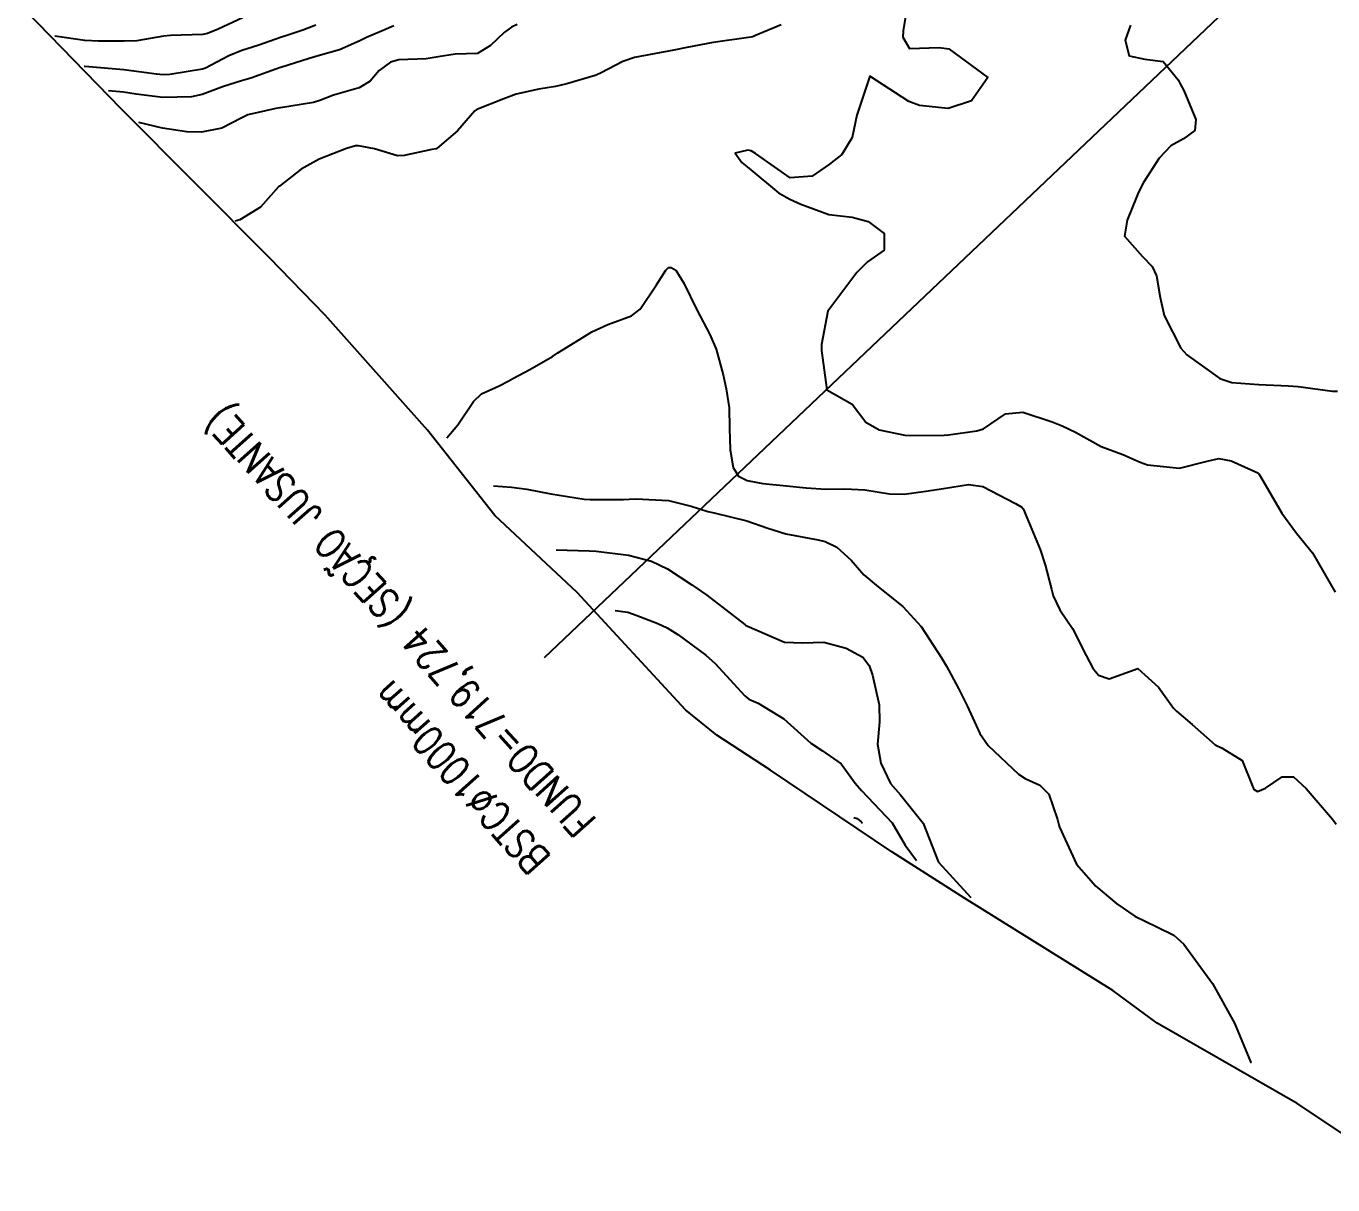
# Model space of a CAD drawing. Header units: metres. Extents: x 298520 to 308411, y 7433745 to 7450750.
# Drawn here: x 303396.1 to 303462.6, y 7440203.4 to 7440262.4 of the extents above; entities that cross this region are included whole.
import ezdxf

# ---------------------------------------------------------------- set-up
doc = ezdxf.new("R2010")
doc.units = ezdxf.units.M
doc.header["$LTSCALE"] = 10
doc.linetypes.add('CONTINUO', pattern=[0])
for name, color, linetype in [('Area', 45, 'Continuous'), ('Curvas de Nivel 1m', 11, 'Continuous'), ('Curvas de Nivel 5m', 15, 'Continuous'), ('TEXTO', 45, 'Continuous')]:
    doc.layers.add(name, color=color, linetype=linetype)
doc.styles.add('ROMANS', font='romans', dxfattribs={"height": 0.2})

msp = doc.modelspace()

# ---------------------------------------------------------------- linework, layer by layer
at = {"layer": 'Area'}
msp.add_polyline3d([(303467.057, 7440203.354, 732.706), (303460.824, 7440207.501, 736.107), (303453.696, 7440211.581, 729.016), (303451.439, 7440213.248, 730.676), (303443.875, 7440217.95, 735.617), (303440.176, 7440220.311, 735.216), (303433.993, 7440224.476, 732.396), (303431.273, 7440226.248, 733.776), (303429.663, 7440227.541, 732.984), (303424.155, 7440233.518, 730.913), (303419.962, 7440237.444, 730.993), (303416.532, 7440241.786, 730.242), (303411.312, 7440247.645, 735.483), (303408.47, 7440250.576, 729.423), (303400.929, 7440258.147, 736.873), (303396.086, 7440263.123, 733.873)], dxfattribs=at)
at = {"layer": 'Curvas de Nivel 1m', "flags": 128}
for points, elevation in [([(303441.035, 7440263.791), (303440.756, 7440262.126), (303440.742, 7440261.793), (303441.077, 7440261.228), (303442.585, 7440261.274), (303443.077, 7440261.205), (303445.063, 7440259.74), (303444.234, 7440258.565), (303443.047, 7440258.176), (303441.584, 7440258.317), (303441.05, 7440258.531), (303439.063, 7440259.81), (303438.394, 7440257.82), (303438.155, 7440256.694), (303437.628, 7440255.831), (303437.008, 7440255.34), (303436.128, 7440254.722), (303435.001, 7440254.644), (303433.23, 7440255.878), (303433.015, 7440256.017), (303432.844, 7440256.054), (303432.208, 7440255.892), (303432.536, 7440255.415), (303433.005, 7440255.047), (303434.41, 7440253.866), (303434.988, 7440253.559), (303435.544, 7440253.295), (303436.977, 7440252.77), (303438.163, 7440252.635), (303438.972, 7440252.413), (303439.786, 7440251.802), (303439.795, 7440250.961), (303438.948, 7440250.356), (303438.388, 7440249.818), (303436.923, 7440247.84), (303436.598, 7440246.142), (303436.59, 7440245.843), (303436.873, 7440243.84), (303438.154, 7440243.109), (303438.857, 7440242.195), (303439.541, 7440241.803), (303440.849, 7440241.536), (303441.121, 7440241.515), (303442.849, 7440241.525), (303443.071, 7440241.546), (303444.511, 7440241.745), (303444.854, 7440241.857), (303445.967, 7440242.619), (303446.858, 7440242.704), (303448.345, 7440242.204), (303448.848, 7440241.999), (303449.537, 7440241.683), (303450.836, 7440240.963), (303451.948, 7440240.542), (303452.828, 7440240.158), (303453.199, 7440240.017), (303454.825, 7440239.85), (303456.235, 7440240.2), (303456.83, 7440240.345), (303457.468, 7440240.229), (303458.823, 7440239.613), (303458.87, 7440239.57), (303458.963, 7440239.427), (303460.038, 7440237.558), (303460.788, 7440236.541), (303461.603, 7440235.542), (303462.753, 7440233.53)], 727), ([(303407.099, 7440262.791), (303405.865, 7440262.208), (303405.321, 7440261.985), (303405.089, 7440261.931), (303403.436, 7440261.888), (303403.087, 7440261.849), (303401.726, 7440261.617), (303401.083, 7440261.604), (303399.765, 7440261.601), (303399.083, 7440261.639), (303397.543, 7440261.85)], 732), ([(303410.834, 7440262.414), (303410.187, 7440262.159), (303409.366, 7440261.89), (303409.087, 7440261.797), (303407.884, 7440261.378), (303407.077, 7440261.121), (303406.416, 7440260.857), (303405.216, 7440260.218), (303405.062, 7440260.165), (303403.399, 7440259.897), (303403.059, 7440259.885), (303402.734, 7440259.919), (303401.062, 7440260.141), (303399.274, 7440260.288), (303399.063, 7440260.306), (303399.043, 7440260.31)], 731), ([(303421.089, 7440262.446), (303420.806, 7440262.314), (303420.427, 7440262.037), (303419.739, 7440261.38), (303419.072, 7440260.971), (303417.934, 7440260.93), (303417.07, 7440260.805), (303416.454, 7440260.704), (303415.071, 7440260.643), (303414.644, 7440260.529), (303414.072, 7440260.11), (303413.61, 7440259.562), (303413.054, 7440259.216), (303411.749, 7440258.839), (303411.047, 7440258.578), (303410.722, 7440258.478), (303409.043, 7440258.208), (303409.011, 7440258.202), (303408.805, 7440258.172), (303407.38, 7440257.844), (303407.035, 7440257.677), (303406.058, 7440257.174), (303405.024, 7440256.969), (303404.276, 7440256.976), (303403.027, 7440257.166), (303401.823, 7440257.46)], 729), ([(303434.535, 7440262.421), (303433.243, 7440261.878), (303433.133, 7440261.829), (303433.082, 7440261.812), (303433.002, 7440261.801), (303431.079, 7440261.53), (303429.733, 7440261.267), (303429.075, 7440261.13), (303428.082, 7440260.954), (303427.071, 7440260.765), (303426.475, 7440260.559), (303425.367, 7440259.977), (303425.161, 7440259.88), (303425.062, 7440259.848), (303423.621, 7440259.431), (303423.056, 7440259.287), (303422.201, 7440259.16), (303421.052, 7440258.895), (303420.42, 7440258.665), (303419.044, 7440258.112), (303418.941, 7440258.052), (303418.055, 7440257.037), (303417.014, 7440256.141), (303416.973, 7440256.121), (303416.752, 7440256.083), (303415.338, 7440255.769), (303415.009, 7440255.757), (303413.833, 7440256.112), (303413.015, 7440256.274), (303412.868, 7440256.269), (303412.399, 7440256.129), (303411.007, 7440255.587), (303410.088, 7440255.073), (303408.993, 7440254.221), (303408.964, 7440254.2), (303408.94, 7440254.171), (303408.02, 7440253.142), (303406.976, 7440252.506), (303406.733, 7440252.43)], 728), ([(303452.327, 7440262.419), (303452.056, 7440261.655), (303452.27, 7440260.847), (303453.073, 7440260.686), (303454.001, 7440260.565), (303454.767, 7440259.624), (303454.862, 7440259.424), (303455.058, 7440259.087), (303455.667, 7440257.614), (303455.608, 7440257.041), (303455.028, 7440256.619), (303454.391, 7440256.261), (303453.797, 7440255.638), (303453, 7440254.4), (303452.739, 7440253.909), (303452.648, 7440253.653), (303452.16, 7440252.473), (303452.038, 7440251.659), (303452.953, 7440250.626), (303453.434, 7440250.129), (303453.658, 7440249.639), (303453.839, 7440248.544), (303454.052, 7440247.633), (303454.898, 7440245.968), (303455.201, 7440245.617), (303456.881, 7440244.415), (303457.5, 7440244.211), (303458.878, 7440244.12), (303460.383, 7440244.05), (303460.878, 7440244.013), (303462.629, 7440243.778), (303462.875, 7440243.78)], 726), ([(303417.513, 7440241.4), (303418.08, 7440242.062), (303418.865, 7440243.242), (303419.275, 7440243.639), (303420.177, 7440244.037), (303420.632, 7440244.275), (303420.877, 7440244.414), (303421.745, 7440244.881), (303422.888, 7440245.545), (303423.168, 7440245.72), (303423.608, 7440245.993), (303424.4, 7440246.486), (303424.905, 7440246.799), (303425.707, 7440247.176), (303426.918, 7440247.615), (303427.369, 7440247.953), (303428.188, 7440249.194), (303428.663, 7440249.934), (303428.81, 7440250.067), (303428.945, 7440250.068), (303429.174, 7440249.928), (303429.588, 7440249.271), (303430.251, 7440247.917), (303430.904, 7440246.657), (303431.228, 7440245.905), (303431.587, 7440244.606), (303431.735, 7440243.897), (303431.887, 7440242.918), (303431.917, 7440241.894), (303431.947, 7440240.783), (303432.103, 7440239.891), (303432.367, 7440239.436), (303432.816, 7440239.221), (303433.612, 7440239.075), (303434.814, 7440238.944), (303435.81, 7440238.853), (303436.812, 7440238.786), (303437.792, 7440238.805), (303438.812, 7440238.754), (303440.067, 7440238.541), (303440.81, 7440238.523), (303441.907, 7440238.684), (303442.813, 7440238.818), (303444.076, 7440239.012), (303444.815, 7440238.92), (303446.48, 7440238.049), (303446.804, 7440237.871), (303446.87, 7440237.785), (303446.895, 7440237.719), (303446.976, 7440237.542), (303447.74, 7440235.705), (303447.996, 7440234.932), (303448.312, 7440233.697), (303448.401, 7440233.347), (303448.742, 7440232.637), (303449.38, 7440231.684), (303450.084, 7440230.305), (303450.413, 7440229.673), (303450.699, 7440229.303), (303451.246, 7440229.116), (303452.703, 7440229.65), (303453.754, 7440228.694), (303454.524, 7440227.622), (303454.681, 7440227.481), (303455.483, 7440226.799), (303456.655, 7440225.757), (303457.009, 7440225.595), (303458.025, 7440224.958), (303458.586, 7440223.571), (303458.595, 7440223.533), (303458.632, 7440223.493), (303458.808, 7440223.391), (303459.205, 7440223.564), (303460.065, 7440224.129), (303460.639, 7440224.129), (303461.288, 7440223.543), (303462.617, 7440221.983), (303462.813, 7440221.726)], 728), ([(303419.893, 7440238.96), (303420.811, 7440238.882), (303421.582, 7440238.79), (303422.808, 7440238.542), (303424.516, 7440238.272), (303424.806, 7440238.254), (303426.51, 7440238.259), (303426.806, 7440238.273), (303427.144, 7440238.293), (303428.806, 7440238.212), (303429.951, 7440237.919), (303430.799, 7440237.65), (303431.127, 7440237.576), (303432.792, 7440237.164), (303433.86, 7440236.796), (303434.783, 7440236.508), (303436.425, 7440236.197), (303436.777, 7440236.114), (303437.385, 7440235.831), (303438.106, 7440235.16), (303438.759, 7440234.425), (303439.479, 7440233.803), (303440.743, 7440232.799), (303441.676, 7440231.781), (303442.709, 7440230.192), (303442.956, 7440229.766), (303443.569, 7440228.634), (303444.012, 7440227.75), (303444.662, 7440226.344), (303445.08, 7440225.736), (303446.638, 7440224.266), (303446.976, 7440224.055), (303447.714, 7440223.704), (303448.182, 7440223.25), (303448.616, 7440221.959), (303448.687, 7440221.689), (303448.725, 7440221.575), (303449.583, 7440219.68), (303450.572, 7440218.558), (303451.64, 7440217.659), (303452.554, 7440217.036), (303453.677, 7440216.502), (303454.54, 7440216.063), (303455.06, 7440215.615), (303456.513, 7440213.6), (303457.636, 7440211.589), (303458.463, 7440209.58), (303458.463, 7440209.58)], 729), ([(303426.093, 7440232.61), (303426.738, 7440232.515), (303427.158, 7440232.374), (303428.258, 7440231.937), (303428.73, 7440231.721), (303429.273, 7440231.376), (303430.709, 7440230.328), (303431.183, 7440229.905), (303432.687, 7440228.251), (303432.89, 7440228.092), (303433.363, 7440227.88), (303434.671, 7440227.08), (303436.056, 7440225.846), (303436.649, 7440225.457), (303437.605, 7440224.788), (303438.315, 7440223.815), (303438.629, 7440223.442), (303440.194, 7440221.794), (303440.866, 7440220.652), (303441.433, 7440219.88)], 731), ([(303438.243, 7440222.07), (303438.411, 7440222.017), (303438.613, 7440221.844), (303438.644, 7440221.81), (303438.659, 7440221.786), (303438.673, 7440221.77)], 732)]:
    msp.add_lwpolyline(points, dxfattribs=dict(at, elevation=elevation))
at = {"layer": 'Curvas de Nivel 5m', "elevation": 730, "flags": 128}
for points in [[(303414.814, 7440262.384), (303414.194, 7440262.109), (303413.424, 7440261.781), (303413.085, 7440261.614), (303412.053, 7440261.16), (303411.074, 7440260.879), (303410.506, 7440260.721), (303409.064, 7440260.263), (303408.996, 7440260.238), (303408.803, 7440260.173), (303407.535, 7440259.708), (303407.057, 7440259.577), (303406.133, 7440259.283), (303405.05, 7440258.886), (303404.51, 7440258.764), (303403.048, 7440258.733), (303401.689, 7440258.9), (303401.05, 7440258.993), (303400.273, 7440259.06)], [(303423.083, 7440235.69), (303424.77, 7440235.643), (303425.122, 7440235.624), (303426.768, 7440235.423), (303427.941, 7440235.119), (303428.761, 7440234.721), (303429.993, 7440233.918), (303430.748, 7440233.38), (303432.691, 7440231.89), (303432.732, 7440231.858), (303432.801, 7440231.82), (303434.72, 7440230.99), (303435.621, 7440230.95), (303436.72, 7440230.991), (303437.855, 7440230.684), (303438.709, 7440230.22), (303439.018, 7440229.807), (303439.19, 7440229.313), (303439.535, 7440227.801), (303439.544, 7440226.927), (303439.447, 7440225.802), (303439.614, 7440224.829), (303440.119, 7440223.795), (303440.627, 7440223.211), (303441.78, 7440221.778), (303442.54, 7440219.814), (303442.56, 7440219.782), (303444.203, 7440217.99)]]:
    msp.add_lwpolyline(points, dxfattribs=at)
at = {"layer": 'TEXTO', "linetype": 'CONTINUO'}
msp.add_polyline3d([(303550.363, 7440351.709, 0), (303422.464, 7440230.19, 0)], dxfattribs=at)

# ---------------------------------------------------------------- texts
at = {"layer": 'TEXTO', "style": 'ROMANS', "width": 0.8}
for s, p in [('FUNDO=719,724 (SEÇÃO JUSANTE)', (303425.181, 7440221.946)), ('BSTCØ1000mm', (303422.859, 7440220.042))]:
    msp.add_text(s, height=1.5, rotation=131.80613, dxfattribs=at).set_placement(p)

doc.saveas('drawing.dxf')
